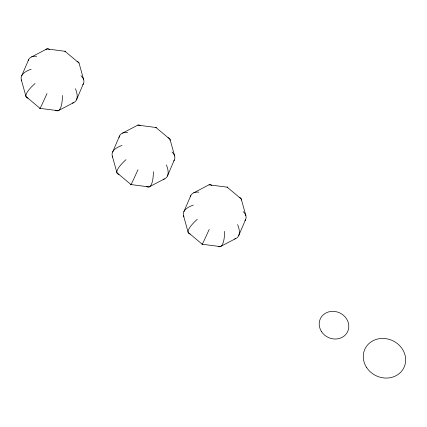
<?xml version="1.0" encoding="UTF-8"?>
<svg xmlns="http://www.w3.org/2000/svg" width="427" height="427" viewBox="0 0 427 427"><rect width="100%" height="100%" fill="white"/><g stroke="black" fill="none" stroke-linecap="round" stroke-linejoin="round"><path stroke-width="0.64" d="M21.697 75.814L28.588 59.769M76.454 99.881L83.35 83.836M112.648 152.017L119.539 135.973M167.405 176.084L174.296 160.04M183.872 211.696L190.768 195.651M238.634 235.757L245.525 219.718M31.614 56.903L46.863 48.929L64.984 51.288L79.048 63.073L83.692 79.79M73.428 102.752L58.179 110.721L40.063 108.362L25.994 96.577L21.35 79.86M122.565 133.101L137.814 125.132L155.93 127.492L169.999 139.277L174.643 155.994M164.379 178.956L149.13 186.925L131.014 184.565L116.945 172.78L112.301 156.063M193.789 192.78L209.038 184.811L227.159 187.17L241.228 198.955L245.872 215.667M235.608 238.629L220.359 246.603L202.238 244.244L188.174 232.459L183.53 215.742M80.986 75.744A31.454 12.986 3.4 0 1 82.785 84.797M21.745 80.884A31.454 12.986 3.4 0 1 31.112 69.249M28.006 98.125A31.454 7.697 -33.3 0 1 35.062 83.468M77.036 61.525A31.454 7.697 -33.3 0 1 79.048 63.073M47.029 93.497A31.454 0.534 -66.3 0 1 39.973 108.154M64.984 51.288A31.454 0.534 -66.3 0 1 65.069 51.496M45.886 49.559A31.454 8.556 80.5 0 1 49.655 49.495M62.438 95.499A31.454 8.556 80.5 0 1 55.387 110.155M75.414 88.72A31.454 13.312 43.2 0 1 72.344 103.12M28.193 60.805A31.454 13.312 43.2 0 1 36.685 56.273M243.166 211.621A31.454 12.986 3.4 0 1 244.965 220.679M183.92 216.767A31.454 12.986 3.4 0 1 193.287 205.131M239.216 197.407A31.454 7.697 -33.3 0 1 241.308 200.044M190.186 234.007A31.454 7.697 -33.3 0 1 197.237 219.35M209.203 229.379A31.454 0.534 -66.3 0 1 202.152 244.03M227.159 187.17A31.454 0.534 -66.3 0 1 227.249 187.378M209.038 184.811A31.454 8.556 80.5 0 1 211.835 185.371M224.618 231.381A31.454 8.556 80.5 0 1 218.149 246.395M237.588 224.602A31.454 13.312 43.2 0 1 234.524 239.003M190.367 196.687A31.454 13.312 43.2 0 1 198.865 192.155M171.937 151.948A31.454 12.986 3.4 0 1 173.736 161M112.691 157.088A31.454 12.986 3.4 0 1 122.058 145.452M167.987 137.729A31.454 7.697 -33.3 0 1 170.079 140.371M118.957 174.328A31.454 7.697 -33.3 0 1 126.013 159.671M137.98 169.7A31.454 0.534 -66.3 0 1 130.924 184.352M155.93 127.492A31.454 0.534 -66.3 0 1 156.02 127.7M137.814 125.132A31.454 8.556 80.5 0 1 140.606 125.698M153.389 171.702A31.454 8.556 80.5 0 1 146.338 186.359M166.365 164.923A31.454 13.312 43.2 0 1 163.295 179.324M119 137.574A31.454 13.312 43.2 0 1 127.636 132.477M366.708 367.642A21.59 19.391 25.7 0 0 403.366 368.672A21.59 19.391 25.7 0 0 383.318 338.435A21.59 19.391 25.7 0 0 366.708 367.642M321.595 331.747A15.089 13.552 25.7 0 0 347.215 332.462A15.089 13.552 25.7 0 0 333.204 311.336A15.089 13.552 25.7 0 0 321.595 331.747"/></g></svg>
